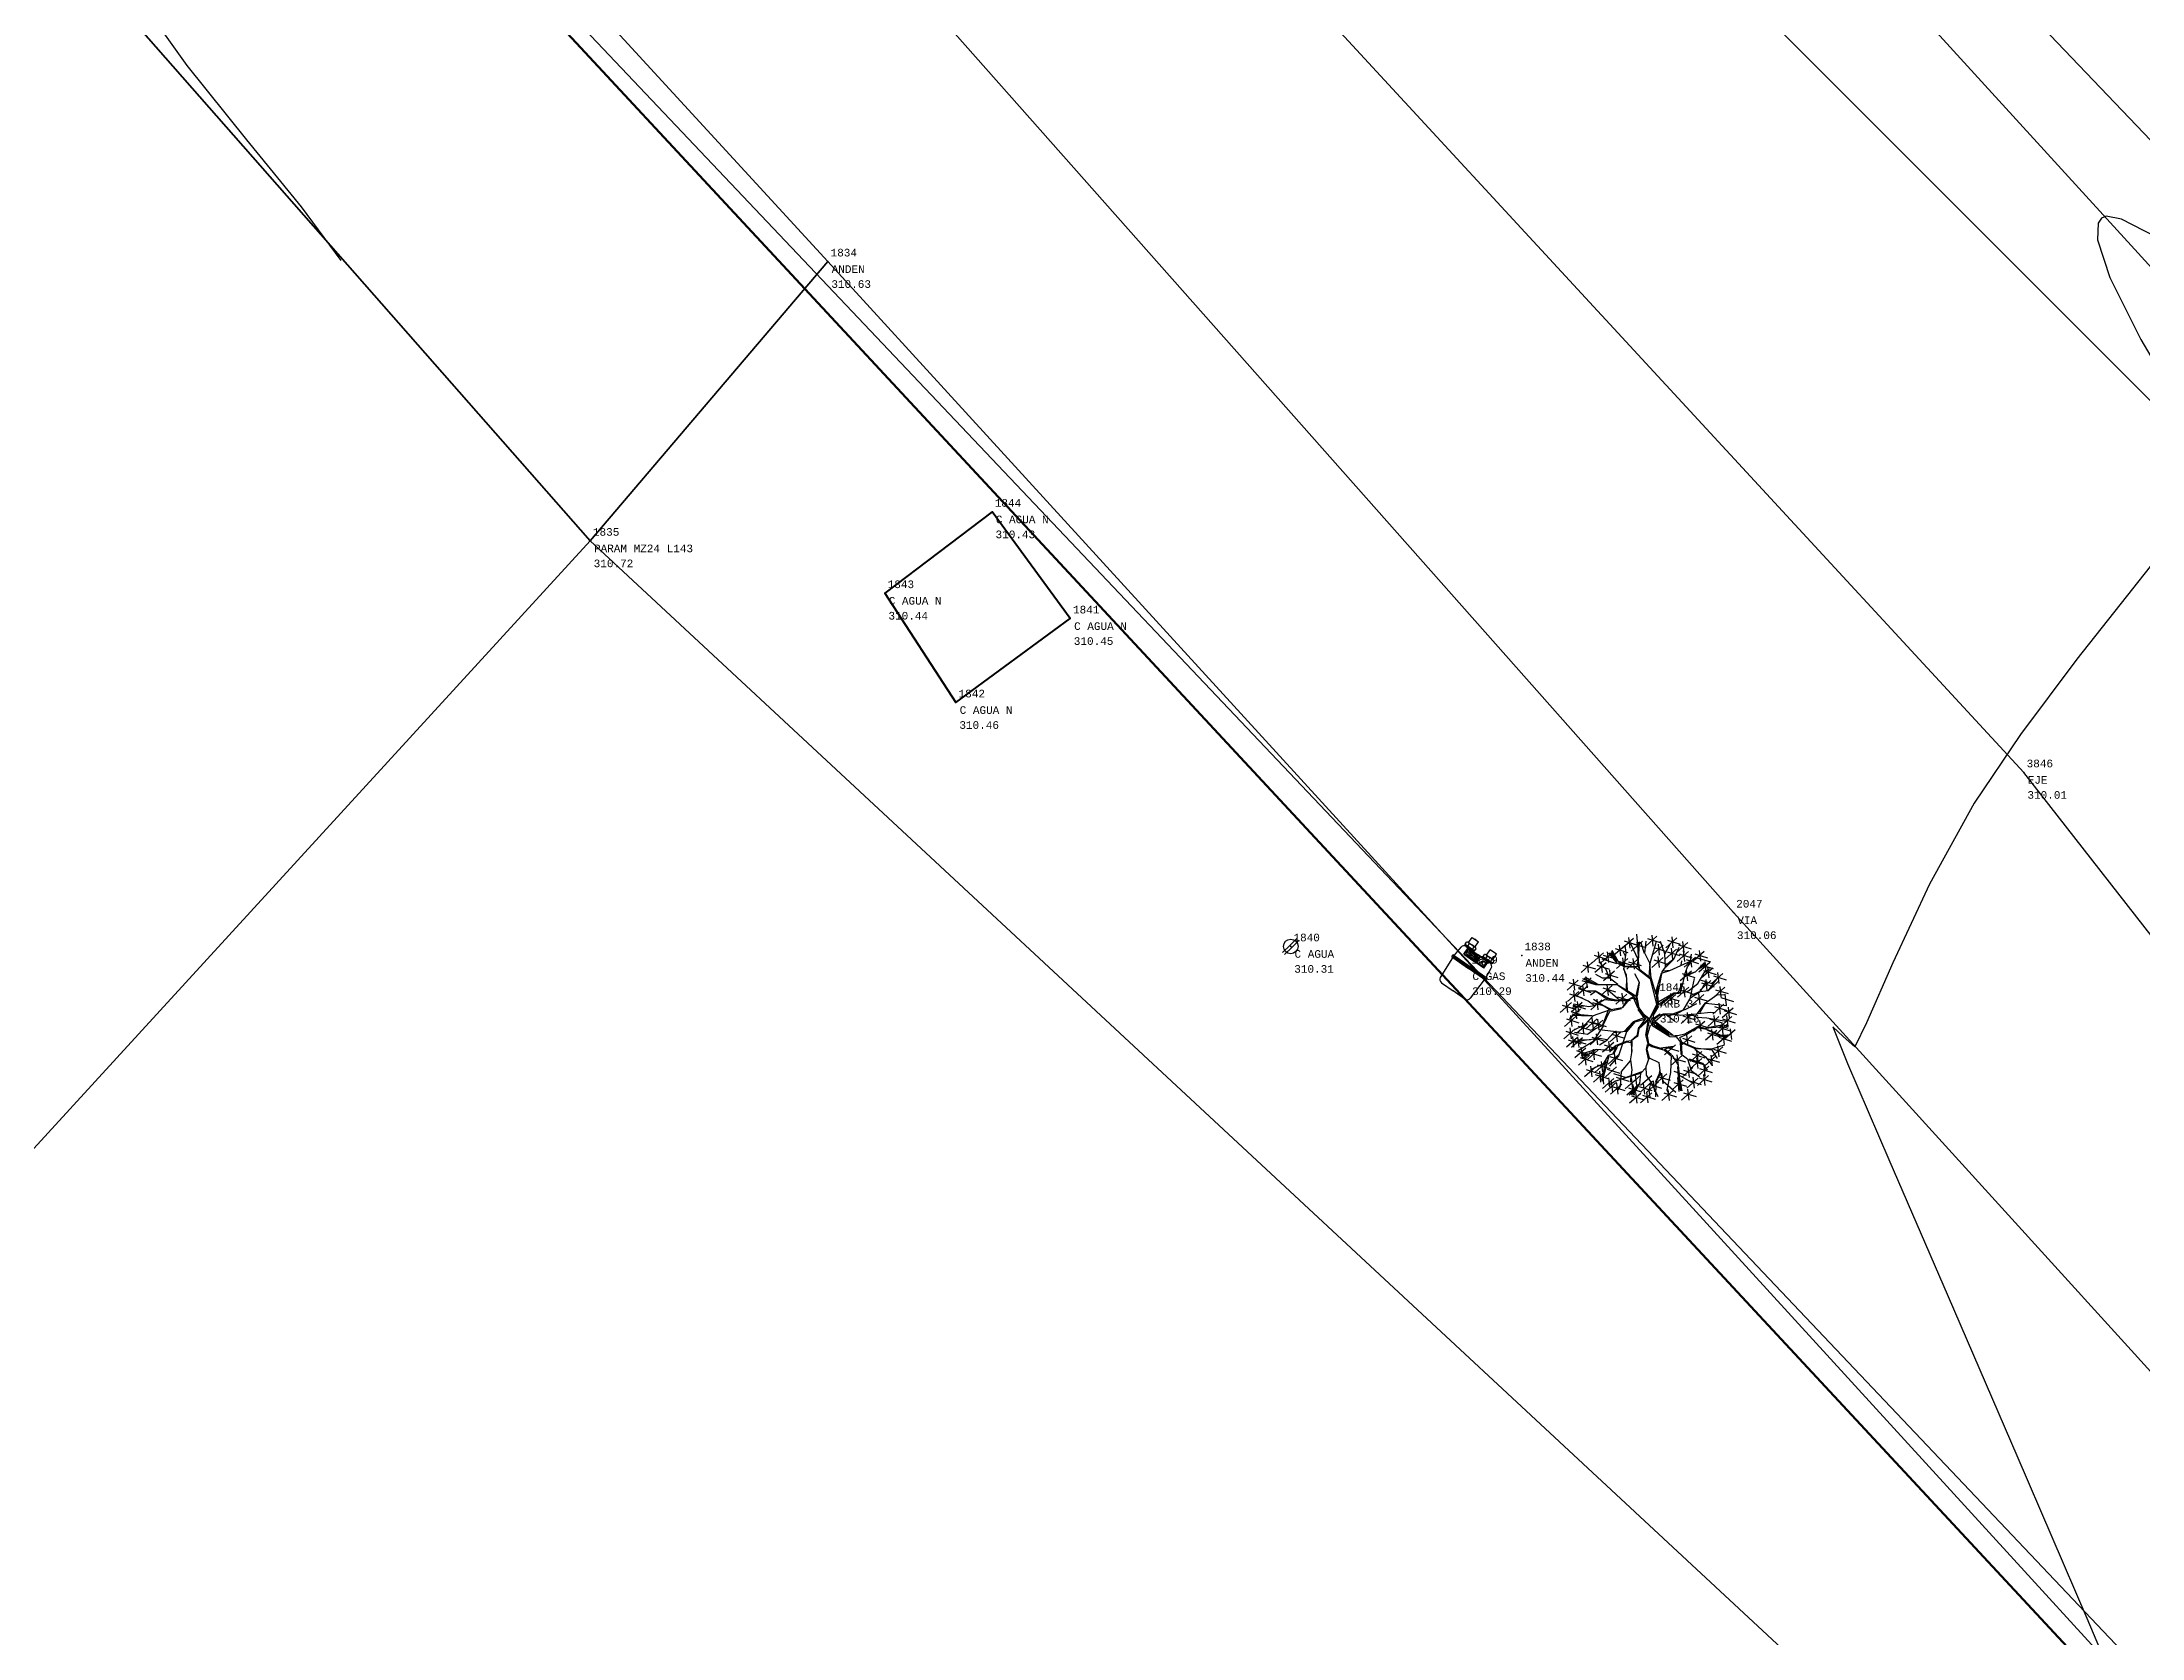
# Model space of a CAD drawing. Header units: metres. Extents: x 5050628 to 5051715, y 2427226 to 2427693.
# Drawn here: x 5051169.58 to 5051183.34, y 2427465.22 to 2427475.68 of the extents above; entities that cross this region are included whole.
import ezdxf
from ezdxf.enums import TextEntityAlignment as Align

# ---------------------------------------------------------------- set-up
doc = ezdxf.new("R2010")
doc.units = ezdxf.units.M
for name, color, linetype in [('1. Eje Vía', 7, 'Continuous'), ('2', 7, 'Continuous'), ('Anden', 252, 'Continuous'), ('ARBOLES', 3, 'Continuous'), ('C-TOPO-MINR-N', 11, 'Continuous'), ('CONTADOR AGUA', 255, 'Continuous'), ('Cuneta N', 150, 'Continuous'), ('CVL_PUNTO', 2, 'Continuous'), ('CVL_PUNTO_COR', 2, 'Continuous'), ('CVL_PUNTO_NUM', 2, 'Continuous'), ('Paramento', 7, 'Continuous'), ('Red Baja Tension', 30, 'Continuous'), ('Vía', 40, 'Continuous')]:
    doc.layers.add(name, color=color, linetype=linetype)
doc.layers.add('C. Agua Negras', color=35, linetype='Continuous', lineweight=40)
doc.layers.add('Red Media Tension', color=6, linetype='Continuous', lineweight=100)
doc.styles.add('MONOTXT4', font='monotxt4.shx')

# ---------------------------------------------------------------- blocks, each defined once
blk = doc.blocks.new('ar-2')
at = {"layer": 'ARBOLES'}
for p, q in [((29.286, 112.289), (29.309, 112.089)), ((29.552, 112.413), (29.346, 112.23)), ((29.379, 112.368), (29.613, 112.296)), ((29.457, 112.43), (29.48, 112.23)), ((29.716, 112.36), (29.509, 112.177)), ((29.543, 112.315), (29.776, 112.243)), ((29.603, 112.491), (29.626, 112.29)), ((29.982, 112.455), (29.776, 112.272)), ((29.809, 112.411), (30.043, 112.339)), ((29.887, 112.473), (29.91, 112.272)), ((30.099, 112.288), (29.893, 112.105)), ((30.004, 112.305), (30.027, 112.105)), ((30.353, 112.423), (30.146, 112.24)), ((30.18, 112.379), (30.413, 112.306)), ((30.257, 112.441), (30.28, 112.24)), ((30.555, 112.339), (30.348, 112.155)), ((30.382, 112.294), (30.615, 112.222)), ((30.459, 112.356), (30.482, 112.155)), ((28.786, 111.965), (28.579, 111.782)), ((28.613, 111.92), (28.846, 111.848)), ((28.69, 111.982), (28.714, 111.782)), ((28.994, 112.147), (28.788, 111.964)), ((28.821, 112.102), (29.055, 112.03)), ((29.043, 111.964), (28.837, 111.781)), ((28.87, 111.919), (29.104, 111.847)), ((28.899, 112.164), (28.922, 111.964)), ((28.948, 111.981), (28.971, 111.781)), ((29.159, 112.15), (28.953, 111.966)), ((29.24, 111.943), (28.972, 112.031)), ((28.986, 112.105), (29.22, 112.033)), ((29.064, 112.167), (29.087, 111.966)), ((29.381, 112.272), (29.175, 112.089)), ((29.208, 112.227), (29.442, 112.155)), ((29.442, 112.04), (29.235, 111.857)), ((29.269, 111.995), (29.502, 111.923)), ((29.401, 112.088), (29.364, 112.162)), ((29.632, 112.027), (29.426, 111.844)), ((29.459, 111.982), (29.692, 111.91)), ((29.537, 112.044), (29.56, 111.844)), ((30.096, 112.061), (29.889, 111.878)), ((29.923, 112.016), (30.156, 111.944)), ((29.926, 112.243), (30.16, 112.171)), ((30, 112.078), (30.023, 111.878)), ((30.344, 112.212), (30.137, 112.029)), ((30.171, 112.168), (30.404, 112.095)), ((30.248, 112.23), (30.271, 112.029)), ((30.566, 112.171), (30.36, 111.988)), ((30.393, 112.127), (30.627, 112.054)), ((30.434, 111.919), (30.446, 112)), ((30.471, 112.189), (30.494, 111.988)), ((30.694, 112.066), (30.488, 111.883)), ((30.521, 112.021), (30.755, 111.949)), ((30.599, 112.083), (30.622, 111.883)), ((30.86, 112.173), (30.654, 111.99)), ((30.687, 112.129), (30.921, 112.056)), ((30.743, 112.051), (30.977, 111.979)), ((30.963, 111.971), (30.756, 111.788)), ((30.765, 112.191), (30.788, 111.99)), ((30.79, 111.926), (31.023, 111.854)), ((30.867, 111.988), (30.89, 111.788)), ((28.528, 111.641), (28.322, 111.457)), ((28.355, 111.596), (28.589, 111.524)), ((28.433, 111.658), (28.456, 111.457)), ((28.703, 111.533), (28.497, 111.35)), ((28.764, 111.682), (28.558, 111.499)), ((28.608, 111.55), (28.631, 111.35)), ((28.669, 111.7), (28.692, 111.499)), ((29.153, 111.542), (28.947, 111.359)), ((29.198, 111.809), (28.992, 111.626)), ((29.025, 111.764), (29.259, 111.692)), ((29.058, 111.56), (29.081, 111.359)), ((29.103, 111.827), (29.126, 111.626)), ((30.572, 111.509), (30.366, 111.326)), ((30.449, 111.764), (30.683, 111.692)), ((30.477, 111.527), (30.5, 111.326)), ((30.527, 111.827), (30.55, 111.626)), ((30.603, 111.328), (30.677, 111.671)), ((30.808, 111.591), (31.042, 111.519)), ((31.017, 111.865), (30.81, 111.682)), ((30.844, 111.82), (31.077, 111.748)), ((30.857, 111.782), (30.956, 111.857)), ((30.921, 111.882), (30.945, 111.682)), ((31.2, 111.764), (30.994, 111.581)), ((31.027, 111.72), (31.261, 111.648)), ((31.239, 111.509), (31.033, 111.326)), ((31.105, 111.782), (31.128, 111.581)), ((31.144, 111.527), (31.167, 111.326)), ((28.4, 111.227), (28.194, 111.044)), ((28.227, 111.182), (28.46, 111.11)), ((28.305, 111.244), (28.328, 111.044)), ((28.536, 111.431), (28.33, 111.248)), ((28.363, 111.387), (28.597, 111.315)), ((28.603, 111.231), (28.396, 111.048)), ((28.43, 111.186), (28.663, 111.114)), ((28.441, 111.449), (28.464, 111.248)), ((28.474, 111.126), (28.497, 110.925)), ((28.507, 111.248), (28.53, 111.048)), ((28.68, 111.44), (28.53, 111.502)), ((28.964, 111.276), (28.758, 111.092)), ((28.869, 111.293), (28.892, 111.092)), ((28.98, 111.498), (29.214, 111.426)), ((29.29, 111.272), (29.084, 111.452)), ((29.426, 111.381), (29.22, 111.198)), ((29.253, 111.336), (29.486, 111.264)), ((29.331, 111.398), (29.354, 111.198)), ((30.16, 111.33), (30.393, 111.258)), ((30.237, 111.392), (30.26, 111.192)), ((30.399, 111.465), (30.632, 111.392)), ((30.85, 111.375), (30.644, 111.192)), ((30.677, 111.33), (30.911, 111.258)), ((30.755, 111.392), (30.778, 111.192)), ((31.222, 111.198), (31.016, 111.015)), ((31.049, 111.153), (31.283, 111.081)), ((31.066, 111.465), (31.3, 111.392)), ((31.094, 111.372), (31.231, 111.378)), ((31.127, 111.215), (31.15, 111.015)), ((31.164, 111.32), (31.398, 111.248)), ((31.394, 111.125), (31.188, 110.942)), ((31.242, 111.382), (31.265, 111.182)), ((31.299, 111.143), (31.322, 110.942)), ((28.468, 110.742), (28.262, 110.559)), ((28.48, 110.97), (28.274, 110.787)), ((28.307, 110.925), (28.541, 110.853)), ((28.569, 111.108), (28.363, 110.925)), ((28.373, 110.759), (28.396, 110.559)), ((28.385, 110.987), (28.408, 110.787)), ((28.699, 110.836), (28.493, 110.653)), ((28.526, 110.791), (28.759, 110.719)), ((28.604, 110.853), (28.627, 110.653)), ((28.875, 110.925), (28.669, 110.742)), ((28.702, 110.88), (28.936, 110.808)), ((28.98, 110.902), (28.774, 110.719)), ((28.78, 110.942), (28.803, 110.742)), ((28.807, 110.857), (29.041, 110.785)), ((28.885, 110.919), (28.908, 110.719)), ((30.638, 111.025), (30.432, 110.841)), ((30.465, 110.98), (30.699, 110.908)), ((30.543, 111.042), (30.566, 110.841)), ((30.868, 110.88), (30.662, 110.697)), ((30.773, 110.897), (30.796, 110.697)), ((31.128, 110.97), (30.922, 110.787)), ((30.994, 110.73), (31.017, 110.53)), ((31.033, 110.987), (31.056, 110.787)), ((31.276, 110.82), (31.07, 110.637)), ((31.103, 110.776), (31.336, 110.704)), ((31.368, 110.97), (31.162, 110.787)), ((31.181, 110.838), (31.204, 110.637)), ((31.195, 110.925), (31.428, 110.853)), ((31.221, 111.081), (31.455, 111.009)), ((31.273, 110.987), (31.296, 110.787)), ((31.338, 110.742), (31.361, 110.542)), ((28.295, 110.697), (28.529, 110.625)), ((28.513, 110.584), (28.307, 110.401)), ((28.34, 110.539), (28.574, 110.467)), ((28.608, 110.578), (28.402, 110.395)), ((28.418, 110.601), (28.441, 110.401)), ((28.435, 110.533), (28.669, 110.461)), ((28.669, 110.386), (28.463, 110.203)), ((28.513, 110.595), (28.536, 110.395)), ((28.574, 110.403), (28.597, 110.203)), ((28.897, 110.351), (28.69, 110.168)), ((28.953, 110.629), (28.747, 110.446)), ((28.78, 110.585), (29.013, 110.513)), ((28.801, 110.368), (28.825, 110.168)), ((28.858, 110.647), (28.881, 110.446)), ((29.183, 110.491), (28.977, 110.308)), ((29.01, 110.446), (29.243, 110.374)), ((29.088, 110.508), (29.111, 110.308)), ((29.32, 110.686), (29.114, 110.503)), ((29.147, 110.641), (29.381, 110.569)), ((29.225, 110.703), (29.248, 110.503)), ((30.328, 110.446), (30.122, 110.263)), ((30.155, 110.402), (30.389, 110.329)), ((30.627, 110.614), (30.421, 110.43)), ((30.454, 110.569), (30.687, 110.497)), ((30.532, 110.631), (30.555, 110.43)), ((30.716, 110.341), (30.739, 110.14)), ((31.089, 110.713), (30.883, 110.53)), ((30.916, 110.668), (31.15, 110.596)), ((31.2, 110.407), (30.994, 110.224)), ((31.301, 110.632), (31.094, 110.449)), ((31.105, 110.425), (31.128, 110.224)), ((31.128, 110.587), (31.361, 110.515)), ((31.205, 110.649), (31.228, 110.449)), ((31.433, 110.725), (31.227, 110.542)), ((28.738, 110.254), (28.532, 110.071)), ((28.565, 110.21), (28.798, 110.138)), ((28.848, 110.035), (28.641, 109.852)), ((28.643, 110.272), (28.666, 110.071)), ((28.675, 109.99), (28.908, 109.918)), ((28.724, 110.306), (28.957, 110.234)), ((28.752, 110.053), (28.776, 109.852)), ((29.048, 110.123), (28.842, 109.94)), ((28.875, 110.078), (29.109, 110.006)), ((28.918, 109.957), (28.941, 109.757)), ((28.953, 110.14), (28.976, 109.94)), ((29.237, 110.04), (29.031, 109.856)), ((29.064, 109.995), (29.297, 109.923)), ((29.113, 110.228), (29.346, 110.156)), ((30.449, 110.246), (30.243, 110.063)), ((30.276, 110.201), (30.51, 110.129)), ((30.294, 109.956), (30.527, 109.884)), ((30.354, 110.263), (30.377, 110.063)), ((30.65, 110.024), (30.444, 109.841)), ((30.477, 109.979), (30.71, 109.907)), ((30.555, 110.041), (30.578, 109.841)), ((30.811, 110.324), (30.605, 110.14)), ((30.811, 110.191), (30.605, 110.008)), ((30.638, 110.279), (30.872, 110.207)), ((30.716, 110.208), (30.739, 110.008)), ((30.944, 110.051), (30.738, 109.868)), ((30.771, 110.006), (31.004, 109.934)), ((30.849, 110.068), (30.872, 109.868)), ((31.078, 110.24), (30.872, 110.057)), ((30.883, 110.226), (31.007, 110.065)), ((30.905, 110.195), (31.138, 110.123)), ((30.983, 110.257), (31.006, 110.057)), ((29.013, 109.94), (28.807, 109.757)), ((28.84, 109.895), (29.074, 109.823)), ((28.974, 109.92), (28.997, 109.72)), ((29.186, 109.821), (28.979, 109.638)), ((29.235, 109.753), (29.028, 109.57)), ((29.09, 109.838), (29.113, 109.638)), ((29.331, 109.718), (29.124, 109.535)), ((29.139, 109.77), (29.162, 109.57)), ((29.158, 109.673), (29.391, 109.601)), ((29.181, 109.913), (29.414, 109.841)), ((29.23, 109.845), (29.463, 109.773)), ((29.235, 109.735), (29.259, 109.535)), ((29.603, 109.817), (29.397, 109.634)), ((29.459, 109.65), (29.692, 109.578)), ((29.508, 109.835), (29.531, 109.634)), ((29.514, 109.523), (29.632, 109.679)), ((29.537, 109.712), (29.56, 109.512)), ((29.581, 109.897), (29.605, 109.696)), ((29.589, 109.564), (29.612, 109.364)), ((29.654, 109.673), (29.887, 109.601)), ((29.887, 109.874), (29.681, 109.691)), ((29.904, 109.773), (29.698, 109.59)), ((29.731, 109.735), (29.754, 109.535)), ((29.792, 109.574), (29.815, 109.373)), ((30.01, 109.763), (29.803, 109.579)), ((29.869, 109.753), (29.831, 109.61)), ((29.831, 109.61), (29.85, 109.479)), ((29.837, 109.718), (30.07, 109.646)), ((29.914, 109.78), (29.938, 109.579)), ((30.165, 109.907), (29.959, 109.724)), ((29.992, 109.862), (30.226, 109.79)), ((30.282, 109.601), (30.076, 109.418)), ((30.167, 109.616), (30.211, 109.523)), ((30.187, 109.618), (30.21, 109.418)), ((30.471, 109.796), (30.265, 109.613)), ((30.298, 109.751), (30.532, 109.679)), ((30.376, 109.813), (30.399, 109.613)), ((30.645, 109.605), (30.439, 109.422)), ((30.472, 109.561), (30.706, 109.489)), ((30.743, 109.829), (30.537, 109.646)), ((30.55, 109.623), (30.573, 109.422)), ((30.57, 109.784), (30.804, 109.712)), ((30.648, 109.846), (30.671, 109.646)), ((30.94, 109.879), (30.733, 109.696)), ((30.767, 109.835), (31, 109.763)), ((30.844, 109.897), (30.867, 109.696)), ((29.684, 109.547), (29.478, 109.364)), ((29.511, 109.502), (29.745, 109.43)), ((29.887, 109.556), (29.681, 109.373)), ((29.714, 109.512), (29.948, 109.44)), ((30.109, 109.556), (30.343, 109.484))]:
    blk.add_line(p, q, dxfattribs=at)
at = {"layer": 'ARBOLES', "color": 27}
for p, q in [((29.414, 112.149), (29.395, 112.287)), ((29.638, 112.025), (29.5, 112.311)), ((29.638, 112.218), (29.619, 112.342)), ((29.62, 112.377), (29.643, 112.177)), ((29.638, 112.342), (29.65, 112.224)), ((29.644, 111.993), (29.662, 112.348)), ((29.756, 112.137), (29.688, 112.342)), ((29.762, 112.143), (29.787, 112.361)), ((29.855, 111.956), (29.974, 112.361)), ((30.129, 112.131), (30.048, 112.355)), ((30.136, 112.137), (30.229, 112.305)), ((29.041, 111.839), (28.91, 111.982)), ((29.245, 111.956), (29.091, 112.149)), ((29.115, 112.149), (29.24, 111.988)), ((29.24, 111.988), (29.14, 112.174)), ((29.277, 111.969), (29.158, 112.187)), ((29.383, 111.888), (29.245, 111.956)), ((29.383, 111.9), (29.277, 111.969)), ((29.346, 112.057), (29.369, 111.857)), ((29.37, 111.844), (29.414, 112.149)), ((29.494, 111.894), (29.383, 111.9)), ((29.619, 111.888), (29.494, 111.894)), ((29.619, 111.888), (29.644, 112.043)), ((29.644, 112.043), (29.638, 112.218)), ((29.638, 111.906), (29.644, 111.863)), ((29.669, 111.832), (29.644, 111.993)), ((29.849, 111.956), (29.762, 112.143)), ((29.837, 111.701), (29.855, 111.95)), ((29.874, 111.677), (29.849, 111.956)), ((30.142, 111.882), (30.129, 112.131)), ((30.142, 111.919), (30.297, 112.038)), ((30.147, 111.882), (30.297, 112.031)), ((30.223, 111.82), (30.428, 111.913)), ((30.297, 112.031), (30.396, 112.249)), ((30.428, 111.913), (30.739, 112.056)), ((30.546, 111.888), (30.595, 111.956)), ((30.595, 111.956), (30.621, 112.125)), ((30.701, 111.8), (30.857, 111.963)), ((30.757, 111.863), (30.87, 111.943)), ((30.757, 111.85), (30.882, 111.919)), ((28.591, 111.638), (28.825, 111.565)), ((28.853, 111.558), (28.611, 111.664)), ((28.853, 111.564), (28.636, 111.67)), ((28.897, 111.564), (28.654, 111.695)), ((28.978, 111.677), (28.853, 111.744)), ((29.245, 111.558), (28.853, 111.558)), ((29.091, 111.677), (28.978, 111.677)), ((29.102, 111.683), (29.041, 111.839)), ((29.258, 111.564), (29.102, 111.683)), ((29.494, 111.409), (29.245, 111.558)), ((29.563, 111.334), (29.271, 111.534)), ((29.42, 111.733), (29.37, 111.844)), ((29.37, 111.844), (29.42, 111.683)), ((29.588, 111.876), (29.383, 111.888)), ((29.42, 111.683), (29.414, 111.471)), ((29.439, 111.458), (29.42, 111.733)), ((29.662, 111.601), (29.576, 111.757)), ((29.862, 111.657), (29.588, 111.876)), ((29.6, 111.352), (29.656, 111.595)), ((29.625, 111.346), (29.662, 111.601)), ((29.881, 111.664), (29.669, 111.832)), ((29.98, 111.197), (29.862, 111.657)), ((29.967, 111.378), (29.881, 111.664)), ((29.961, 111.421), (30.067, 111.77)), ((29.98, 111.384), (30.017, 111.534)), ((29.998, 111.365), (30.08, 111.794)), ((30.08, 111.794), (30.142, 111.882)), ((30.086, 111.776), (30.223, 111.82)), ((30.104, 111.813), (30.229, 111.826)), ((30.385, 111.421), (30.459, 111.59)), ((30.622, 111.809), (30.416, 111.626)), ((30.446, 111.502), (30.491, 111.701)), ((30.484, 111.714), (30.546, 111.888)), ((30.491, 111.701), (30.701, 111.8)), ((30.502, 111.739), (30.695, 111.794)), ((30.565, 111.446), (30.739, 111.577)), ((30.739, 111.577), (30.857, 111.782)), ((30.981, 111.635), (30.775, 111.452)), ((30.783, 111.648), (31.017, 111.576)), ((30.789, 111.434), (30.895, 111.621)), ((30.886, 111.653), (30.909, 111.452)), ((30.939, 111.453), (31.088, 111.652)), ((30.939, 111.453), (31.119, 111.614)), ((28.637, 111.16), (28.419, 111.135)), ((28.431, 111.16), (28.556, 111.166)), ((28.723, 111.148), (28.437, 111.198)), ((28.711, 111.253), (28.481, 111.359)), ((28.53, 111.488), (28.763, 111.416)), ((28.853, 111.44), (28.68, 111.44)), ((28.829, 111.166), (28.711, 111.253)), ((28.823, 111.166), (28.723, 111.148)), ((28.848, 111.434), (28.755, 111.366)), ((28.791, 111.231), (29.025, 111.159)), ((29.116, 111.085), (28.811, 111.284)), ((29.016, 111.278), (28.823, 111.166)), ((29.091, 111.303), (28.853, 111.44)), ((29.041, 111.297), (28.854, 111.434)), ((28.997, 111.173), (29.14, 111.098)), ((29.246, 111.253), (29.016, 111.278)), ((29.234, 111.272), (29.041, 111.297)), ((29.277, 111.259), (29.091, 111.303)), ((29.339, 111.129), (29.102, 111.085)), ((29.109, 111.067), (29.327, 111.116)), ((29.408, 111.26), (29.265, 111.26)), ((29.457, 111.285), (29.277, 111.259)), ((29.47, 111.285), (29.339, 111.129)), ((29.433, 111.278), (29.339, 111.129)), ((29.544, 111.334), (29.457, 111.285)), ((29.55, 111.309), (29.47, 111.285)), ((29.619, 111.328), (29.494, 111.409)), ((29.55, 111.309), (29.625, 111.135)), ((29.595, 111.266), (29.563, 111.334)), ((29.644, 111.11), (29.6, 111.322)), ((29.656, 111.129), (29.619, 111.328)), ((29.756, 110.992), (29.656, 111.129)), ((29.848, 110.918), (29.98, 111.197)), ((29.848, 110.918), (30.004, 111.179)), ((29.918, 110.992), (30.017, 111.16)), ((29.998, 111.352), (29.967, 111.378)), ((30.004, 111.179), (29.974, 111.346)), ((30.017, 111.179), (29.998, 111.352)), ((30.017, 111.246), (30.297, 111.409)), ((30.03, 111.209), (30.253, 111.359)), ((30.036, 111.179), (30.309, 111.396)), ((30.333, 111.375), (30.126, 111.192)), ((30.297, 111.409), (30.422, 111.421)), ((30.309, 111.396), (30.471, 111.409)), ((30.422, 111.421), (30.446, 111.502)), ((30.471, 111.409), (30.565, 111.446)), ((30.472, 111.091), (30.609, 111.322)), ((30.491, 111.091), (30.721, 111.21)), ((30.609, 111.322), (30.783, 111.434)), ((30.615, 111.366), (30.789, 111.44)), ((30.727, 111.017), (30.876, 111.216)), ((30.777, 111.036), (30.889, 111.229)), ((30.783, 111.434), (30.939, 111.453)), ((30.876, 111.216), (31.094, 111.372)), ((30.889, 111.216), (31.275, 111.173)), ((28.396, 111.064), (28.63, 110.991)), ((28.406, 110.992), (28.767, 110.98)), ((28.786, 110.98), (28.412, 111.011)), ((28.648, 110.817), (28.418, 110.705)), ((28.804, 110.979), (28.648, 110.817)), ((28.848, 110.743), (28.699, 110.637)), ((28.991, 110.793), (28.798, 110.5)), ((29.102, 111.085), (28.804, 110.979)), ((28.985, 110.805), (28.848, 110.743)), ((29.072, 111.067), (28.973, 110.799)), ((29.103, 111.06), (28.985, 110.805)), ((29.545, 110.868), (29.377, 110.693)), ((29.551, 110.861), (29.408, 110.693)), ((29.433, 110.693), (29.582, 110.868)), ((29.738, 110.942), (29.545, 110.868)), ((29.756, 110.917), (29.551, 110.861)), ((29.644, 110.774), (29.613, 110.612)), ((29.651, 110.743), (29.626, 110.6)), ((29.763, 110.923), (29.638, 111.098)), ((29.749, 110.967), (29.644, 111.11)), ((29.848, 110.918), (29.651, 110.743)), ((29.657, 110.768), (29.781, 110.936)), ((29.812, 110.923), (29.657, 110.768)), ((29.855, 110.917), (29.749, 110.967)), ((29.855, 110.917), (29.756, 110.992)), ((29.812, 110.874), (29.769, 110.625)), ((29.848, 110.918), (29.775, 110.612)), ((29.856, 110.812), (29.8, 110.618)), ((29.848, 110.918), (29.887, 110.811)), ((29.893, 110.954), (29.881, 110.917)), ((29.881, 110.917), (29.905, 110.817)), ((29.887, 110.811), (30.223, 110.599)), ((29.905, 110.817), (29.918, 110.917)), ((29.918, 110.936), (30.043, 111.017)), ((29.918, 110.917), (29.918, 110.992)), ((29.924, 110.911), (30.018, 110.986)), ((29.93, 110.898), (30.291, 110.618)), ((29.937, 110.805), (29.93, 110.867)), ((29.93, 110.867), (30.21, 110.655)), ((30.204, 110.631), (29.937, 110.805)), ((29.949, 110.886), (30.092, 111.005)), ((30.21, 110.655), (29.967, 110.811)), ((30.018, 110.986), (30.105, 111.017)), ((30.092, 111.005), (30.155, 111.005)), ((30.105, 111.017), (30.298, 111.017)), ((30.155, 111.005), (30.31, 110.892)), ((30.192, 110.986), (30.323, 111.011)), ((30.279, 111.017), (30.472, 111.091)), ((30.298, 111.017), (30.422, 110.992)), ((30.348, 111.017), (30.478, 111.091)), ((30.422, 110.992), (30.727, 111.017)), ((30.502, 110.649), (30.739, 110.787)), ((30.528, 110.992), (30.659, 110.986)), ((30.534, 110.643), (30.733, 110.768)), ((30.628, 111.005), (30.721, 110.955)), ((30.695, 110.835), (30.928, 110.763)), ((30.721, 110.955), (30.908, 110.942)), ((30.733, 110.768), (30.9, 110.737)), ((30.739, 110.787), (30.882, 110.755)), ((30.746, 111.023), (30.976, 111.048)), ((30.882, 110.755), (31.199, 110.787)), ((30.9, 110.737), (31.156, 110.631)), ((30.908, 110.942), (31.293, 110.874)), ((31.181, 110.811), (30.919, 110.761)), ((30.955, 110.925), (31.189, 110.853)), ((30.976, 111.048), (31.063, 111.042)), ((31.298, 110.798), (31.181, 110.811)), ((31.199, 110.787), (31.293, 110.755)), ((31.298, 110.78), (31.224, 110.792)), ((28.699, 110.637), (28.456, 110.675)), ((28.568, 110.525), (28.462, 110.5)), ((28.63, 110.525), (28.475, 110.482)), ((28.496, 110.341), (28.729, 110.269)), ((28.798, 110.5), (28.531, 110.339)), ((28.755, 110.538), (28.537, 110.532)), ((28.86, 110.357), (28.58, 110.27)), ((28.612, 110.208), (28.842, 110.345)), ((28.923, 110.563), (28.63, 110.525)), ((29.109, 110.339), (28.86, 110.357)), ((29.284, 110.681), (28.916, 110.724)), ((29.06, 110.538), (28.923, 110.563)), ((29.066, 110.532), (28.923, 110.438)), ((29.178, 110.669), (29.06, 110.538)), ((29.228, 110.432), (29.109, 110.339)), ((29.122, 110.332), (29.228, 110.407)), ((29.228, 110.407), (29.165, 110.282)), ((29.408, 110.693), (29.178, 110.669)), ((29.253, 110.426), (29.184, 110.282)), ((29.414, 110.507), (29.228, 110.432)), ((29.427, 110.494), (29.253, 110.426)), ((29.421, 110.687), (29.271, 110.245)), ((29.514, 110.519), (29.414, 110.507)), ((29.501, 110.482), (29.427, 110.494)), ((29.501, 110.519), (29.52, 110.332)), ((29.613, 110.612), (29.514, 110.525)), ((29.582, 110.575), (29.514, 110.519)), ((29.52, 110.307), (29.526, 110.513)), ((29.626, 110.6), (29.582, 110.575)), ((29.775, 110.612), (29.812, 110.457)), ((29.8, 110.45), (29.787, 110.357)), ((29.787, 110.357), (29.819, 110.183)), ((29.819, 110.432), (29.794, 110.364)), ((29.794, 110.364), (29.837, 110.208)), ((29.8, 110.618), (29.825, 110.469)), ((29.812, 110.457), (29.887, 110.413)), ((29.825, 110.469), (29.912, 110.426)), ((29.887, 110.413), (30.124, 110.345)), ((29.912, 110.426), (30.092, 110.37)), ((30.285, 110.413), (30.055, 110.382)), ((30.124, 110.37), (30.254, 110.264)), ((30.124, 110.345), (30.248, 110.245)), ((30.13, 110.37), (30.285, 110.413)), ((30.291, 110.618), (30.204, 110.631)), ((30.223, 110.599), (30.341, 110.593)), ((30.309, 110.618), (30.372, 110.618)), ((30.341, 110.593), (30.422, 110.493)), ((30.372, 110.618), (30.502, 110.649)), ((30.403, 110.581), (30.446, 110.493)), ((30.409, 110.581), (30.534, 110.643)), ((30.416, 110.488), (30.428, 110.282)), ((30.422, 110.493), (30.701, 110.369)), ((30.453, 110.282), (30.435, 110.482)), ((30.446, 110.493), (30.695, 110.388)), ((30.683, 110.364), (30.883, 110.226)), ((30.695, 110.388), (31, 110.35)), ((30.701, 110.369), (31.019, 110.376)), ((31.138, 110.612), (30.907, 110.724)), ((31, 110.35), (31.099, 110.195)), ((31.019, 110.376), (31.231, 110.443)), ((31.027, 110.363), (31.261, 110.29)), ((31.249, 110.581), (31.138, 110.612)), ((31.261, 110.599), (31.144, 110.625)), ((31.156, 110.631), (31.274, 110.625)), ((28.705, 110.282), (28.58, 110.257)), ((28.599, 110.233), (28.705, 110.282)), ((28.991, 110.096), (28.755, 109.984)), ((29.035, 110.158), (28.96, 109.791)), ((29.091, 110.245), (28.973, 109.766)), ((29.078, 110.251), (28.991, 110.096)), ((29.184, 110.282), (29.078, 110.251)), ((29.286, 110.273), (29.08, 110.09)), ((29.271, 110.245), (29.103, 110.052)), ((29.191, 110.29), (29.214, 110.09)), ((29.246, 109.784), (29.713, 109.952)), ((29.321, 109.952), (29.302, 109.679)), ((29.489, 110.152), (29.321, 109.952)), ((29.52, 110.332), (29.489, 110.152)), ((29.52, 109.984), (29.489, 109.753)), ((29.495, 110.164), (29.52, 109.984)), ((29.781, 110.027), (29.682, 109.915)), ((29.831, 110.195), (29.775, 110.04)), ((29.775, 110.04), (29.787, 109.884)), ((29.837, 110.208), (30.018, 110.12)), ((30.018, 110.12), (30.043, 109.915)), ((30.03, 109.965), (30.024, 109.909)), ((30.248, 110.245), (30.235, 109.934)), ((30.26, 110.257), (30.379, 110.071)), ((30.366, 110.046), (30.379, 109.853)), ((30.379, 110.071), (30.397, 109.884)), ((30.428, 110.282), (30.546, 110.189)), ((30.546, 110.189), (30.615, 109.971)), ((30.565, 110.171), (30.814, 110.102)), ((30.578, 110.189), (30.827, 110.108)), ((30.615, 109.971), (30.771, 109.853)), ((30.638, 110.146), (30.872, 110.074)), ((30.827, 110.108), (30.914, 109.977)), ((29.215, 109.772), (29.085, 109.691)), ((29.676, 109.915), (29.215, 109.772)), ((29.302, 109.679), (29.259, 109.616)), ((29.632, 109.695), (29.426, 109.512)), ((29.677, 109.879), (29.47, 109.696)), ((29.663, 109.729), (29.47, 109.517)), ((29.663, 109.722), (29.539, 109.511)), ((29.682, 109.915), (29.663, 109.729)), ((29.787, 109.884), (29.869, 109.753)), ((29.875, 109.753), (29.999, 109.492)), ((30.024, 109.909), (29.955, 109.76)), ((29.962, 109.747), (29.955, 109.486)), ((30.043, 109.915), (29.962, 109.747)), ((30.043, 109.915), (30.099, 109.772)), ((30.07, 109.924), (30.093, 109.724)), ((30.099, 109.772), (30.335, 109.573)), ((30.235, 109.934), (30.167, 109.616)), ((30.397, 109.585), (30.372, 109.841)), ((30.379, 109.853), (30.422, 109.592)), ((30.391, 109.884), (30.441, 109.592)), ((30.397, 109.884), (30.652, 109.735))]:
    blk.add_line(p, q, dxfattribs=at)
blk = doc.blocks.new('CONT')
for p, q in [((-0.018, 0.018), (-0.141, -0.106)), ((-0.018, 0.018), (0.106, 0.141)), ((0.018, -0.018), (0.141, 0.106)), ((0.018, -0.018), (-0.106, -0.141))]:
    blk.add_line(p, q)
blk.add_circle((0, 0), 0.125)
blk = doc.blocks.new('A$Cf7b1f20d')
at = {"layer": '2', "xscale": 2, "yscale": 2, "zscale": 2}
blk.add_blockref('CONT', (0.283, 0.283), dxfattribs=at)
blk = doc.blocks.new('*X64')
at = {"color": 0}
for p, q in [((833.9, 176.5, 2), (834.9, 177.6, 2)), ((833.9, 177, 2), (834.5, 177.6, 2)), ((833.9, 177.4, 2), (834, 177.6, 2)), ((833.9, 176.1, 2), (834.4, 176.6, 2)), ((833.9, 175.6, 2), (834.4, 176.1, 2)), ((833.9, 175.2, 2), (834.4, 175.7, 2)), ((833.9, 174.7, 2), (834.4, 175.2, 2)), ((834, 174.4, 2), (834.6, 175, 2)), ((834.4, 174.4, 2), (835, 175, 2)), ((834.8, 177, 2), (835.4, 177.6, 2)), ((834.9, 174.4, 2), (836.4, 175.9, 2)), ((835.2, 177, 2), (835.8, 177.6, 2)), ((835.3, 174.4, 2), (836.4, 175.4, 2)), ((835.4, 176.2, 2), (836.7, 177.6, 2)), ((835.4, 176.7, 2), (836.3, 177.6, 2)), ((835.4, 175.8, 2), (836.4, 176.8, 2)), ((835.4, 175.3, 2), (836.4, 176.3, 2)), ((835.8, 174.4, 2), (836.4, 175, 2)), ((836.2, 174.4, 2), (836.8, 175, 2)), ((836.6, 177, 2), (837.2, 177.6, 2)), ((836.7, 174.4, 2), (837.3, 175, 2)), ((837, 177, 2), (837.6, 177.6, 2)), ((837.1, 174.4, 2), (838.4, 175.6, 2)), ((837.4, 176.4, 2), (838.5, 177.6, 2)), ((837.4, 176.9, 2), (838.1, 177.6, 2)), ((837.4, 176, 2), (839, 177.6, 2)), ((837.4, 175.5, 2), (838.4, 176.5, 2)), ((837.4, 175.1, 2), (838.4, 176.1, 2)), ((837.6, 174.4, 2), (838.4, 175.2, 2)), ((838, 174.4, 2), (838.6, 175, 2)), ((838.5, 174.4, 2), (839.1, 175, 2)), ((838.8, 177, 2), (839.4, 177.6, 2)), ((838.9, 174.4, 2), (840.1, 175.6, 2)), ((839.3, 177, 2), (839.9, 177.6, 2)), ((839.4, 176.6, 2), (840.1, 177.4, 2)), ((839.4, 176.2, 2), (840.1, 177, 2)), ((839.4, 175.7, 2), (840.1, 176.5, 2)), ((839.4, 175.3, 2), (840.1, 176.1, 2)), ((839.4, 174.4, 2), (840.1, 175.2, 2)), ((839.8, 174.4, 2), (840.1, 174.7, 2))]:
    blk.add_line(p, q, dxfattribs=at)
blk = doc.blocks.new('gas')
for p, q in [((840269.359, 1366923.803, -0.273), (840269.359, 1366923.908, -0.273)), ((840269.359, 1366923.824, -0.273), (840269.735, 1366923.824, -0.273)), ((840269.359, 1366923.803, -0.273), (840269.735, 1366923.803, -0.273)), ((840269.401, 1366923.928, -0.273), (840269.547, 1366923.928, -0.273)), ((840269.422, 1366923.928, -0.273), (840269.422, 1366924.137, -0.273)), ((840269.422, 1366924.137, -0.273), (840269.673, 1366924.137, -0.273)), ((840269.422, 1366923.782, -0.273), (840269.422, 1366923.803, -0.273)), ((840269.432, 1366923.782, -0.273), (840269.902, 1366923.782, -0.273)), ((840269.453, 1366923.908, -0.273), (840269.453, 1366923.824, -0.273)), ((840269.506, 1366923.532, -0.273), (840269.506, 1366923.782, -0.273)), ((840269.692, 1366923.928, -0.273), (840269.546, 1366923.928, -0.273)), ((840269.64, 1366923.908, -0.273), (840269.64, 1366923.824, -0.273)), ((840269.673, 1366923.928, -0.273), (840269.673, 1366924.137, -0.273)), ((840269.673, 1366923.782, -0.273), (840269.673, 1366923.803, -0.273)), ((840269.734, 1366923.803, -0.273), (840269.734, 1366923.908, -0.273)), ((840270.371, 1366923.782, -0.273), (840269.9, 1366923.782, -0.273)), ((840270.443, 1366923.824, -0.273), (840270.067, 1366923.824, -0.273)), ((840270.443, 1366923.803, -0.273), (840270.067, 1366923.803, -0.273)), ((840270.069, 1366923.803, -0.273), (840270.069, 1366923.908, -0.273)), ((840270.111, 1366923.928, -0.273), (840270.257, 1366923.928, -0.273)), ((840270.381, 1366924.137, -0.273), (840270.13, 1366924.137, -0.273)), ((840270.13, 1366923.928, -0.273), (840270.13, 1366924.137, -0.273)), ((840270.13, 1366923.782, -0.273), (840270.13, 1366923.803, -0.273)), ((840270.163, 1366923.908, -0.273), (840270.163, 1366923.824, -0.273)), ((840270.402, 1366923.928, -0.273), (840270.255, 1366923.928, -0.273)), ((840270.297, 1366923.532, -0.273), (840270.297, 1366923.782, -0.273)), ((840270.349, 1366923.908, -0.273), (840270.349, 1366923.824, -0.273)), ((840270.381, 1366923.928, -0.273), (840270.381, 1366924.137, -0.273)), ((840270.381, 1366923.782, -0.273), (840270.381, 1366923.803, -0.273)), ((840270.443, 1366923.803, -0.273), (840270.443, 1366923.908, -0.273)), ((840269.266, 1366923.323, -0.273), (840269.234, 1366923.323, -0.273)), ((840269.234, 1366923.239, -0.273), (840269.234, 1366923.323, -0.273)), ((840269.276, 1366923.281, -0.273), (840269.234, 1366923.281, -0.273)), ((840269.266, 1366923.239, -0.273), (840269.234, 1366923.239, -0.273)), ((840269.276, 1366923.323, -0.273), (840269.902, 1366923.323, -0.273)), ((840269.276, 1366923.281, -0.273), (840269.902, 1366923.281, -0.273)), ((840269.276, 1366923.239, -0.273), (840269.902, 1366923.239, -0.273)), ((840269.276, 1366923.229, -0.273), (840269.312, 1366922.481, -0.273)), ((840269.277, 1366923.332, -0.273), (840269.307, 1366923.668, -0.273)), ((840269.506, 1366923.532, -0.273), (840269.902, 1366923.532, -0.273)), ((840269.526, 1366923.761, -0.273), (840269.902, 1366923.761, -0.273)), ((840269.526, 1366923.552, -0.273), (840269.526, 1366923.761, -0.273)), ((840269.526, 1366923.552, -0.273), (840269.902, 1366923.552, -0.273)), ((840269.568, 1366923.594, -0.273), (840269.568, 1366923.72, -0.273)), ((840269.568, 1366923.72, -0.273), (840270.007, 1366923.72, -0.273)), ((840269.568, 1366923.594, -0.273), (840270.007, 1366923.594, -0.273)), ((840269.622, 1366923.678, -0.273), (840269.643, 1366923.678, -0.273)), ((840269.622, 1366923.636, -0.273), (840269.622, 1366923.678, -0.273)), ((840269.622, 1366923.636, -0.273), (840269.643, 1366923.636, -0.273)), ((840269.643, 1366923.636, -0.273), (840269.643, 1366923.678, -0.273)), ((840269.664, 1366923.678, -0.273), (840269.685, 1366923.678, -0.273)), ((840269.664, 1366923.636, -0.273), (840269.664, 1366923.678, -0.273)), ((840269.664, 1366923.636, -0.273), (840269.685, 1366923.636, -0.273)), ((840269.685, 1366923.636, -0.273), (840269.685, 1366923.678, -0.273)), ((840269.706, 1366923.678, -0.273), (840269.726, 1366923.678, -0.273)), ((840269.706, 1366923.636, -0.273), (840269.706, 1366923.678, -0.273)), ((840269.706, 1366923.636, -0.273), (840269.726, 1366923.636, -0.273)), ((840269.726, 1366923.636, -0.273), (840269.726, 1366923.678, -0.273)), ((840269.747, 1366923.678, -0.273), (840269.768, 1366923.678, -0.273)), ((840269.747, 1366923.636, -0.273), (840269.747, 1366923.678, -0.273)), ((840269.747, 1366923.636, -0.273), (840269.768, 1366923.636, -0.273)), ((840269.768, 1366923.636, -0.273), (840269.768, 1366923.678, -0.273)), ((840269.789, 1366923.678, -0.273), (840269.81, 1366923.678, -0.273)), ((840269.789, 1366923.636, -0.273), (840269.789, 1366923.678, -0.273)), ((840269.789, 1366923.636, -0.273), (840269.81, 1366923.636, -0.273)), ((840269.81, 1366923.636, -0.273), (840269.81, 1366923.678, -0.273)), ((840269.831, 1366923.678, -0.273), (840269.852, 1366923.678, -0.273)), ((840269.831, 1366923.636, -0.273), (840269.831, 1366923.678, -0.273)), ((840269.831, 1366923.636, -0.273), (840269.852, 1366923.636, -0.273)), ((840269.852, 1366923.636, -0.273), (840269.852, 1366923.678, -0.273)), ((840269.862, 1366923.69, -0.273), (840269.862, 1366923.623, -0.273)), ((840269.862, 1366923.69, -0.273), (840269.993, 1366923.69, -0.273)), ((840269.862, 1366923.623, -0.273), (840269.993, 1366923.623, -0.273)), ((840269.873, 1366923.678, -0.273), (840269.894, 1366923.678, -0.273)), ((840269.873, 1366923.636, -0.273), (840269.873, 1366923.678, -0.273)), ((840269.873, 1366923.636, -0.273), (840269.894, 1366923.636, -0.273)), ((840269.894, 1366923.636, -0.273), (840269.894, 1366923.678, -0.273)), ((840270.276, 1366923.761, -0.273), (840269.9, 1366923.761, -0.273)), ((840270.276, 1366923.552, -0.273), (840269.9, 1366923.552, -0.273)), ((840270.297, 1366923.532, -0.273), (840269.9, 1366923.532, -0.273)), ((840270.527, 1366923.323, -0.273), (840269.9, 1366923.323, -0.273)), ((840270.527, 1366923.281, -0.273), (840269.9, 1366923.281, -0.273)), ((840270.527, 1366923.239, -0.273), (840269.9, 1366923.239, -0.273)), ((840269.914, 1366923.678, -0.273), (840269.935, 1366923.678, -0.273)), ((840269.914, 1366923.636, -0.273), (840269.914, 1366923.678, -0.273)), ((840269.914, 1366923.636, -0.273), (840269.935, 1366923.636, -0.273)), ((840269.935, 1366923.636, -0.273), (840269.935, 1366923.678, -0.273)), ((840269.956, 1366923.678, -0.273), (840269.977, 1366923.678, -0.273)), ((840269.956, 1366923.636, -0.273), (840269.956, 1366923.678, -0.273)), ((840269.956, 1366923.636, -0.273), (840269.977, 1366923.636, -0.273)), ((840269.977, 1366923.636, -0.273), (840269.977, 1366923.678, -0.273)), ((840269.993, 1366923.69, -0.273), (840269.993, 1366923.623, -0.273)), ((840270.007, 1366923.594, -0.273), (840270.007, 1366923.72, -0.273)), ((840270.276, 1366923.552, -0.273), (840270.276, 1366923.761, -0.273)), ((840270.526, 1366923.229, -0.273), (840270.491, 1366922.481, -0.273)), ((840270.526, 1366923.332, -0.273), (840270.496, 1366923.668, -0.273)), ((840270.527, 1366923.281, -0.273), (840270.569, 1366923.281, -0.273)), ((840270.536, 1366923.323, -0.273), (840270.569, 1366923.323, -0.273)), ((840270.537, 1366923.239, -0.273), (840270.569, 1366923.239, -0.273)), ((840270.569, 1366923.239, -0.273), (840270.569, 1366923.323, -0.273)), ((840269.437, 1366922.362, -0.273), (840269.902, 1366922.362, -0.273)), ((840270.366, 1366922.362, -0.273), (840269.9, 1366922.362, -0.273))]:
    blk.add_line(p, q)
blk.add_circle((840270.13, 1366923.656, -0.273), 0.0262)
for centre, radius, start, end in [((840269.432, 1366923.657, -0.273), 0.125, 90, 174.80557), ((840269.408, 1366923.864, -0.273), 0.0649, 42.99027, 138.00081), ((840269.546, 1366923.712, -0.273), 0.216, 89.65543, 115.40219), ((840269.547, 1366923.712, -0.273), 0.216, 64.59781, 90.34457), ((840269.686, 1366923.864, -0.273), 0.0649, 41.99919, 137.00973), ((840270.117, 1366923.864, -0.273), 0.0649, 42.99027, 138.00081), ((840270.255, 1366923.712, -0.273), 0.216, 89.65543, 115.40219), ((840270.257, 1366923.712, -0.273), 0.216, 64.59781, 90.34457), ((840270.395, 1366923.864, -0.273), 0.0649, 41.99919, 137.00973), ((840270.371, 1366923.657, -0.273), 0.125, 5.19443, 90), ((840269.266, 1366923.333, -0.273), 0.0104, 270, 354.80557), ((840269.266, 1366923.229, -0.273), 0.0104, 2.72631, 90), ((840270.201, 1366923.659, -0.273), 0.0577, 202.55463, 161.6842), ((840270.536, 1366923.333, -0.273), 0.0104, 185.19443, 270), ((840270.537, 1366923.229, -0.273), 0.0104, 90, 177.27369), ((840269.437, 1366922.487, -0.273), 0.125, 182.72631, 270), ((840270.366, 1366922.487, -0.273), 0.125, 270, 357.27369)]:
    blk.add_arc(centre, radius, start, end)
for p in [(840269.547, 1366924.137, -0.273), (840269.547, 1366924.137, -0.273), (840269.547, 1366924.137, -0.273), (840269.548, 1366924.136, -0.273)]:
    blk.add_point(p)
at = {"xscale": 0.0208869013937668, "yscale": 0.0208869013937668, "zscale": 0.0208869013937668}
blk.add_blockref('*X64', (840252.445, 1366919.981, -0.315), dxfattribs=at)

msp = doc.modelspace()

# ---------------------------------------------------------------- linework, layer by layer
at = {"layer": '1. Eje Vía', "elevation": 280.286, "flags": 128}
msp.add_lwpolyline([(5051213.426, 2427437.147), (5051208.207, 2427443.024), (5051202.584, 2427449.608), (5051196.602, 2427455.659), (5051191.108, 2427460.742), (5051186.82, 2427465.441), (5051182.568, 2427470.892), (5051177.332, 2427476.559), (5051172.094, 2427482.04), (5051166.677, 2427487.713), (5051161.158, 2427493.561), (5051155.4, 2427499.489), (5051149.761, 2427505.437), (5051144.563, 2427511.643), (5051140.126, 2427518.295), (5051136.675, 2427526.117), (5051134.939, 2427534.766), (5051134.96, 2427542.765), (5051136.762, 2427550.747)], dxfattribs=at)
at = {"layer": 'Anden', "flags": 128}
for points, elevation in [([(5051165.549, 2427481.073), (5051167.086, 2427482.55), (5051174.728, 2427474.239), (5051173.17, 2427472.409), (5051165.549, 2427481.073)], 312.424), ([(5051174.728, 2427474.239), (5051183.242, 2427464.924), (5051182.312, 2427463.915), (5051173.17, 2427472.409), (5051174.728, 2427474.239)], 311.095)]:
    msp.add_lwpolyline(points, dxfattribs=dict(at, elevation=elevation))
at = {"layer": 'C-TOPO-MINR-N', "color": 32, "linetype": 'Continuous', "lineweight": -3}
for points in [[(5051170.171, 2427476.021, 311.966), (5051170.527, 2427475.524, 311.966), (5051170.917, 2427475.036, 311.966), (5051171.275, 2427474.596, 311.966), (5051171.535, 2427474.246, 311.966)], [(5051183.433, 2427474.4, 310.966), (5051183.207, 2427474.517, 310.966), (5051183.107, 2427474.535, 310.966), (5051183.076, 2427474.523, 310.966), (5051183.054, 2427474.49, 310.966), (5051183.051, 2427474.38, 310.966), (5051183.131, 2427474.133, 310.966), (5051183.334, 2427473.727, 310.966), (5051183.612, 2427473.257, 310.966)], [(5051183.562, 2427472.45, 310.966), (5051183.279, 2427472.095, 310.966), (5051182.916, 2427471.634, 310.966), (5051182.545, 2427471.14, 310.966), (5051182.241, 2427470.691, 310.966), (5051181.95, 2427470.159, 310.966), (5051181.708, 2427469.643, 310.966), (5051181.537, 2427469.251, 310.966), (5051181.46, 2427469.093, 310.966), (5051181.384, 2427469.162, 310.966), (5051181.315, 2427469.224, 310.966), (5051181.412, 2427468.984, 310.966), (5051181.683, 2427468.355, 310.966), (5051182.071, 2427467.458, 310.966), (5051182.522, 2427466.416, 310.966), (5051182.98, 2427465.35, 310.966), (5051183.389, 2427464.382, 310.966)]]:
    msp.add_polyline3d(points, dxfattribs=at)
at = {"layer": 'C. Agua Negras', "elevation": 310.897, "flags": 128}
msp.add_lwpolyline([(5051175.804, 2427472.599), (5051175.102, 2427472.066), (5051175.567, 2427471.35), (5051176.317, 2427471.9), (5051175.804, 2427472.599)], dxfattribs=at)
at = {"layer": 'Cuneta N'}
for points in [[(5051203.26, 2427452.263, 308.874), (5051197.702, 2427458.965, 309.213), (5051190.464, 2427466.5, 309.824), (5051184.413, 2427473.092, 310.313), (5051178.583, 2427479.48, 310.976), (5051172.774, 2427485.435, 311.481), (5051166.446, 2427491.868, 312.033), (5051159.903, 2427498.556, 312.441), (5051153.703, 2427505.572, 312.955), (5051148.607, 2427511.902, 313.346), (5051144.162, 2427516.97, 313.858), (5051140.018, 2427524.37, 314.343), (5051138.384, 2427530.67, 314.865), (5051137.517, 2427538.569, 315.33), (5051137.838, 2427545.207, 315.805), (5051139.141, 2427550.602, 316.23), (5051141.536, 2427554.476, 316.482), (5051145.971, 2427560.41, 316.844), (5051153.816, 2427567.222, 317.529), (5051160.576, 2427572.246, 317.942)], [(5051161.007, 2427571.81, 318.12), (5051154.163, 2427566.858, 317.716), (5051146.364, 2427560.035, 317.018), (5051141.854, 2427554.167, 316.681), (5051139.568, 2427550.445, 316.63), (5051138.24, 2427544.985, 316.143), (5051137.981, 2427538.57, 315.506), (5051138.889, 2427530.738, 315.18), (5051140.349, 2427524.571, 314.55), (5051144.858, 2427517.504, 314.105), (5051148.871, 2427512.189, 313.634), (5051153.988, 2427505.916, 313.207), (5051160.16, 2427498.913, 312.699), (5051166.821, 2427492.109, 312.266), (5051173.067, 2427485.782, 311.886), (5051178.855, 2427479.788, 311.213), (5051184.85, 2427473.514, 310.526), (5051190.962, 2427467.17, 310.018), (5051198.311, 2427459.043, 309.4), (5051203.838, 2427452.912, 309.09)]]:
    msp.add_polyline3d(points, dxfattribs=at)
at = {"layer": 'CVL_PUNTO', "color": 4}
for p in [(5051174.728, 2427474.239, 311.095), (5051174.728, 2427474.239, 311.095), (5051175.804, 2427472.599, 310.897), (5051175.804, 2427472.599, 310.897), (5051173.17, 2427472.409, 311.184), (5051173.17, 2427472.409, 311.184), (5051175.102, 2427472.066, 310.911), (5051175.102, 2427472.066, 310.911), (5051176.317, 2427471.9, 310.913), (5051176.317, 2427471.9, 310.913), (5051175.567, 2427471.35, 310.925), (5051175.567, 2427471.35, 310.925), (5051182.568, 2427470.892, 310.48), (5051182.568, 2427470.892, 310.48), (5051180.664, 2427469.973, 310.53), (5051180.664, 2427469.973, 310.53), (5051177.762, 2427469.752, 310.772), (5051177.762, 2427469.752, 310.772), (5051179.276, 2427469.693, 310.902), (5051179.276, 2427469.693, 310.902), (5051178.928, 2427469.606, 310.758), (5051178.928, 2427469.606, 310.758), (5051180.159, 2427469.426, 310.63), (5051180.159, 2427469.426, 310.63)]:
    msp.add_point(p, dxfattribs=at)
at = {"layer": 'Paramento', "flags": 128}
for points, elevation in [([(5051120.862, 2427506.271), (5051126.55, 2427512.579), (5051131.862, 2427518.899), (5051136.897, 2427511.108), (5051142.538, 2427504.129), (5051144.497, 2427503.447), (5051151.817, 2427495.492), (5051151.884, 2427495.172), (5051158.667, 2427488.765), (5051165.549, 2427481.073), (5051173.17, 2427472.409), (5051182.312, 2427463.915), (5051182.358, 2427463.677), (5051189.118, 2427456.995), (5051190.273, 2427457.488), (5051197.926, 2427448.71), (5051195.753, 2427446.17), (5051202.884, 2427438.426), (5051194.149, 2427427.591)], 314.576), ([(5051173.17, 2427472.409), (5051163.268, 2427461.601)], 311.184)]:
    msp.add_lwpolyline(points, dxfattribs=dict(at, elevation=elevation))
at = {"layer": 'Red Baja Tension', "elevation": 312.715, "flags": 128}
msp.add_lwpolyline([(5051159.736, 2427489.891), (5051199.178, 2427448.296), (5051249.72, 2427399.311)], dxfattribs=at)
at = {"layer": 'Red Media Tension', "elevation": 305.118, "flags": 128}
msp.add_lwpolyline([(5051281.361, 2427377.314), (5051223.315, 2427421.66), (5051139.018, 2427512.293), (5051168.721, 2427590.97)], dxfattribs=at)
at = {"layer": 'Vía'}
for points in [[(5051215.079, 2427437.675, 308.332), (5051211.684, 2427441.798, 308.499), (5051208.075, 2427446.346, 308.598), (5051202.698, 2427451.728, 309.002), (5051197.266, 2427458.371, 309.381), (5051189.948, 2427466.125, 309.859), (5051183.941, 2427472.783, 310.45), (5051177.846, 2427478.877, 311.069), (5051172.252, 2427485.021, 311.61), (5051165.995, 2427491.307, 312.249), (5051159.305, 2427498.125, 312.664), (5051153.137, 2427505.038, 313.125), (5051148.059, 2427511.387, 313.578), (5051143.389, 2427516.7, 314.007), (5051139.363, 2427524.215, 314.543), (5051137.577, 2427530.697, 315.001), (5051136.782, 2427538.62, 315.539), (5051137.127, 2427545.381, 315.984)], [(5051120.416, 2427515.124, 311.783), (5051125.415, 2427518.665, 313.43), (5051129.022, 2427519.75, 314.083), (5051134.911, 2427523.242, 314.769), (5051139.889, 2427514.319, 314.194), (5051144.03, 2427508.677, 313.775), (5051149.917, 2427502.406, 313.343), (5051156.116, 2427495.665, 312.944), (5051163.273, 2427488.762, 312.378), (5051168.687, 2427482.522, 311.869), (5051175.271, 2427476.06, 311.212), (5051180.664, 2427469.973, 310.53), (5051186.657, 2427463.38, 309.989), (5051193.783, 2427456.148, 309.492), (5051200.086, 2427449.394, 309.107), (5051205.967, 2427442.033, 308.693), (5051205.967, 2427442.033, 308.693), (5051206.827, 2427437.706, 308.533)]]:
    msp.add_polyline3d(points, dxfattribs=at)

# ---------------------------------------------------------------- block references
at = {"xscale": 0.2024484843805082, "yscale": 0.2024484843805082, "zscale": 0.2024484843805082, "rotation": 325.228308797205}
msp.add_blockref('gas', (4753622.012, 2297169.555, 310.813), dxfattribs=at)
at = {"layer": 'ARBOLES', "lineweight": 0, "xscale": 0.3543167345633265, "yscale": 0.3543167345633265, "zscale": 0.3543167345633265}
msp.add_blockref('ar-2', (5051169.539, 2427429.974, 310.63), dxfattribs=at)
at = {"layer": 'CONTADOR AGUA', "xscale": 0.1909267939007097, "yscale": 0.1909267939007097, "zscale": 0.1909267939007097, "rotation": 359.587882972625}
msp.add_blockref('A$Cf7b1f20d', (5051177.708, 2427469.698, 310.772), dxfattribs=at)

# ---------------------------------------------------------------- texts
at = {"layer": 'CVL_PUNTO_COR', "color": 4, "style": 'MONOTXT4'}
for s, p in [('310.63', (5051174.751, 2427474.116, 311.095)), ('310.43', (5051175.827, 2427472.476, 310.897)), ('310.72', (5051173.193, 2427472.286, 311.184)), ('310.44', (5051175.125, 2427471.943, 310.911)), ('310.45', (5051176.34, 2427471.777, 310.913)), ('310.46', (5051175.59, 2427471.227, 310.925)), ('310.01', (5051182.591, 2427470.769, 310.48)), ('310.06', (5051180.687, 2427469.85, 310.53)), ('310.31', (5051177.785, 2427469.629, 310.772)), ('310.44', (5051179.299, 2427469.57, 310.902)), ('310.29', (5051178.951, 2427469.483, 310.758)), ('310.16', (5051180.182, 2427469.303, 310.63))]:
    msp.add_text(s, height=0.05, dxfattribs=at).set_placement(p, align=Align.TOP_LEFT)
at = {"layer": 'CVL_PUNTO_NUM', "color": 4, "style": 'MONOTXT4'}
for s, p in [('1834', (5051174.746, 2427474.257, 311.095)), ('1844', (5051175.822, 2427472.617, 310.897)), ('1835', (5051173.188, 2427472.427, 311.184)), ('1843', (5051175.12, 2427472.084, 310.911)), ('1841', (5051176.335, 2427471.918, 310.913)), ('1842', (5051175.585, 2427471.368, 310.925)), ('3846', (5051182.586, 2427470.91, 310.48)), ('2047', (5051180.682, 2427469.991, 310.53)), ('1840', (5051177.78, 2427469.77, 310.772)), ('1839', (5051178.946, 2427469.624, 310.758)), ('1838', (5051179.294, 2427469.711, 310.902)), ('1845', (5051180.177, 2427469.444, 310.63))]:
    msp.add_text(s, height=0.05, dxfattribs=at).set_placement(p, align=Align.BOTTOM_LEFT)
for s, p in [('ANDEN', (5051174.753, 2427474.214, 311.095)), ('C AGUA N', (5051175.829, 2427472.574, 310.897)), ('PARAM MZ24 L143', (5051173.195, 2427472.384, 311.184)), ('C AGUA N', (5051175.127, 2427472.041, 310.911)), ('C AGUA N', (5051176.342, 2427471.875, 310.913)), ('C AGUA N', (5051175.592, 2427471.325, 310.925)), ('EJE', (5051182.593, 2427470.867, 310.48)), ('VIA', (5051180.689, 2427469.948, 310.53)), ('C AGUA', (5051177.787, 2427469.727, 310.772)), ('ANDEN', (5051179.301, 2427469.668, 310.902)), ('C GAS', (5051178.953, 2427469.581, 310.758)), ('ARB 3', (5051180.184, 2427469.401, 310.63))]:
    msp.add_text(s, height=0.05, dxfattribs=at).set_placement(p, align=Align.TOP_LEFT)

doc.saveas('drawing.dxf')
